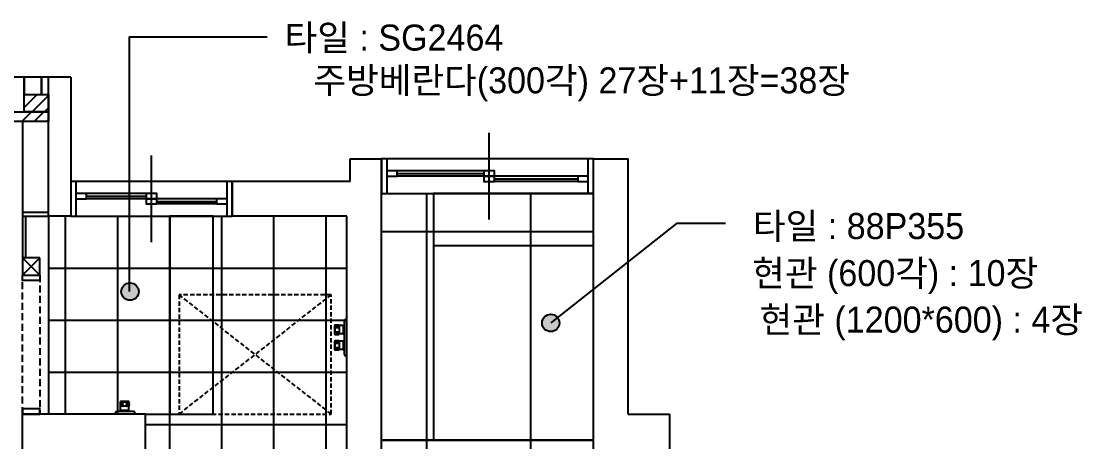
# Model space of a CAD drawing. Header units: inches. Extents: x 4374 to 164780, y 597 to 50243.
# Drawn here: x 13616 to 19725, y 15040 to 17463 of the extents above; entities that cross this region are included whole.
import ezdxf
from ezdxf.enums import TextEntityAlignment as Align

# ---------------------------------------------------------------- set-up
doc = ezdxf.new("R2010")
doc.units = ezdxf.units.IN
doc.header["$LTSCALE"] = 50
doc.header["$MEASUREMENT"] = 0
doc.linetypes.add('DASHED', pattern=[0.75, 0.5, -0.25])
doc.linetypes.add('DH-HID2', pattern=[1.2, 0.8, -0.4])
for name, color, linetype in [('03-TEXT', 3, 'Continuous'), ('03-WAL NEW', 3, 'Continuous'), ('06-FUR', 6, 'Continuous'), ('3.기호.계단선', 30, 'Continuous'), ('CO-DOOR', 8, 'Continuous'), ('fin', 5, 'Continuous'), ('FUR', 8, 'DASHED'), ('Layer 1', 7, 'Continuous'), ('도면층2', 2, 'Continuous'), ('도면층4', 4, 'Continuous'), ('도면층5', 5, 'Continuous')]:
    doc.layers.add(name, color=color, linetype=linetype)
doc.styles.add('코레일둥고', font='Korail_Round_Gothic_Medium.ttf')
pattern_1 = [(0, (16912, 15050.1), (0, 1200), [])]

# ---------------------------------------------------------------- blocks, each defined once
blk = doc.blocks.new('GSTERT')
at = {"layer": '03-WAL NEW', "color": 8, "linetype": 'Continuous'}
for p, q in [((-41716.5, -12647.3), (-41712.5, -12643.3)), ((-41716.5, -12718), (-41641.8, -12643.3)), ((-41671.1, -12743.3), (-41576.5, -12648.7)), ((-41730.1, -12798.3), (-41675.1, -12743.3)), ((-41659.4, -12798.3), (-41604.4, -12743.3)), ((-41600.4, -12743.3), (-41576.5, -12719.4)), ((-41588.7, -12798.3), (-41576.5, -12786.2))]:
    blk.add_line(p, q, dxfattribs=at)
at = {"layer": '03-WAL NEW', "color": 8}
for p, q in [((-41716.5, -12743.3), (-41716.5, -12643.3)), ((-41716.5, -12643.3), (-41576.5, -12643.3)), ((-41576.5, -12643.3), (-41576.5, -12743.3)), ((-43280.5, -12743.3), (-41576.5, -12743.3)), ((-41576.5, -12743.3), (-41716.5, -12743.3)), ((-41576.5, -12743.3), (-41576.5, -12798.3)), ((-41576.5, -12798.3), (-43280.5, -12798.3)), ((-41576.5, -12798.3), (-41726.5, -12798.3)), ((-41726.5, -12798.3), (-41726.5, -13343.3)), ((-41576.5, -13343.3), (-41576.5, -12798.3)), ((-41726.5, -13343.3), (-41576.5, -13343.3)), ((-41576.5, -13343.3), (-41576.5, -13343.3)), ((-41576.5, -13343.3), (-41576.5, -13343.3))]:
    blk.add_line(p, q, dxfattribs=at)
at = {"layer": '06-FUR', "color": 8}
for p, q in [((-39658.5, -14633.3), (-39658.5, -13213.3)), ((-39658.5, -13213.3), (-39358.5, -13213.3)), ((-39358.5, -13213.3), (-39358.5, -14633.3)), ((-39358.5, -13213.3), (-39358.5, -13513.3)), ((-38438.5, -13213.3), (-39358.5, -13213.3)), ((-38438.5, -13513.3), (-38438.5, -13213.3)), ((-40628.5, -13343.3), (-40878.5, -13343.3)), ((-40878.5, -13343.3), (-40878.5, -14483.3)), ((-40628.5, -14483.3), (-40628.5, -13343.3)), ((-39358.5, -13513.3), (-38438.5, -13513.3)), ((-40878.5, -14483.3), (-40628.5, -14483.3)), ((-39358.5, -14633.3), (-39658.5, -14633.3)), ((-39658.5, -14633.3), (-38438.5, -14633.3))]:
    blk.add_line(p, q, dxfattribs=at)
at = {"layer": '3.기호.계단선', "color": 8}
for p, q in [((-41726.5, -13323.3), (-41726.5, -13683.3)), ((-41576.5, -13323.3), (-41726.5, -13323.3)), ((-41706.5, -13583.3), (-41706.5, -13343.3)), ((-41706.5, -13343.3), (-41576.5, -13343.3)), ((-41576.5, -13343.3), (-41576.5, -13323.3)), ((-41626.5, -13583.3), (-41726.5, -13583.3)), ((-41726.5, -13583.3), (-41726.5, -13683.3)), ((-41626.5, -13583.3), (-41726.5, -13683.3)), ((-41726.5, -13583.3), (-41626.5, -13683.3)), ((-41626.5, -13583.3), (-41706.5, -13583.3)), ((-41626.5, -13683.3), (-41626.5, -13583.3)), ((-41626.5, -13683.3), (-41626.5, -13583.3)), ((-41726.5, -13683.3), (-41626.5, -13683.3)), ((-41726.5, -13683.3), (-41626.5, -13683.3))]:
    blk.add_line(p, q, dxfattribs=at)
at = {"layer": 'CO-DOOR', "color": 8, "linetype": 'DH-HID2'}
for p, q in [((-41726.5, -14483.3), (-41726.5, -13683.3)), ((-41726.5, -13683.3), (-41626.5, -13683.3)), ((-41626.5, -13683.3), (-41626.5, -14483.3)), ((-41626.5, -14483.3), (-41726.5, -14483.3))]:
    blk.add_line(p, q, dxfattribs=at)
at = {"layer": 'CO-DOOR', "color": 8}
for p, q in [((-41726.5, -13683.3), (-41626.5, -13683.3)), ((-41726.5, -13713.3), (-41726.5, -13683.3)), ((-41626.5, -13683.3), (-41626.5, -13713.3)), ((-41626.5, -13713.3), (-41726.5, -13713.3)), ((-41626.5, -14453.3), (-41726.5, -14453.3)), ((-41726.5, -14453.3), (-41726.5, -14483.3)), ((-41626.5, -14483.3), (-41626.5, -14453.3)), ((-41726.5, -14483.3), (-41626.5, -14483.3))]:
    blk.add_line(p, q, dxfattribs=at)
at = {"layer": 'fin', "color": 8}
for p, q in [((-39930.4, -13976.3), (-39930.4, -14020.3)), ((-39927.5, -13974.3), (-39928.4, -13974.3)), ((-39927.5, -13974.3), (-39927.5, -14022.3)), ((-39921.5, -13974.3), (-39921.5, -13989.3)), ((-39915.5, -13974.3), (-39915.5, -13989.3)), ((-39909.5, -13974.3), (-39909.5, -13989.3)), ((-39903.5, -13974.3), (-39903.5, -14022.3)), ((-39881.5, -13974.3), (-39903.5, -13974.3)), ((-39879.5, -13976.3), (-39879.5, -14020.3)), ((-39873.5, -13981.3), (-39879.5, -13981.3)), ((-39873.5, -13948.3), (-39873.5, -14138.3)), ((-39858.5, -13938.3), (-39863.5, -13938.3)), ((-39927.5, -14022.3), (-39928.4, -14022.3)), ((-39921.5, -14007.3), (-39921.5, -14022.3)), ((-39915.5, -14007.3), (-39915.5, -14022.3)), ((-39909.5, -14007.3), (-39909.5, -14022.3)), ((-39881.5, -14022.3), (-39903.5, -14022.3)), ((-39873.5, -14015.3), (-39879.5, -14015.3)), ((-39930.4, -14066.3), (-39930.4, -14110.3)), ((-39927.5, -14064.3), (-39928.4, -14064.3)), ((-39927.5, -14064.3), (-39927.5, -14112.3)), ((-39921.5, -14064.3), (-39921.5, -14079.3)), ((-39921.5, -14097.3), (-39921.5, -14112.3)), ((-39915.5, -14064.3), (-39915.5, -14079.3)), ((-39915.5, -14097.3), (-39915.5, -14112.3)), ((-39909.5, -14064.3), (-39909.5, -14079.3)), ((-39909.5, -14097.3), (-39909.5, -14112.3)), ((-39881.5, -14064.3), (-39903.5, -14064.3)), ((-39903.5, -14064.3), (-39903.5, -14112.3)), ((-39879.5, -14066.3), (-39879.5, -14110.3)), ((-39873.5, -14071.3), (-39879.5, -14071.3)), ((-39873.5, -14105.3), (-39879.5, -14105.3)), ((-39927.5, -14112.3), (-39928.4, -14112.3)), ((-39881.5, -14112.3), (-39903.5, -14112.3)), ((-39858.5, -14148.3), (-39863.5, -14148.3)), ((-41161.7, -14414.3), (-41161.7, -14413.4)), ((-41113.7, -14414.3), (-41161.7, -14414.3)), ((-41115.7, -14411.4), (-41159.7, -14411.4)), ((-41113.7, -14414.3), (-41113.7, -14413.4)), ((-41087.7, -14468.3), (-41182.1, -14468.3)), ((-41146.7, -14420.3), (-41161.7, -14420.3)), ((-41146.7, -14426.3), (-41161.7, -14426.3)), ((-41146.7, -14432.3), (-41161.7, -14432.3)), ((-41113.7, -14438.3), (-41161.7, -14438.3)), ((-41161.7, -14460.3), (-41161.7, -14438.3)), ((-41115.7, -14462.3), (-41159.7, -14462.3)), ((-41154.7, -14468.3), (-41154.7, -14462.3)), ((-41113.7, -14420.3), (-41128.7, -14420.3)), ((-41113.7, -14426.3), (-41128.7, -14426.3)), ((-41113.7, -14432.3), (-41128.7, -14432.3)), ((-41120.7, -14468.3), (-41120.7, -14462.3)), ((-41113.7, -14460.3), (-41113.7, -14438.3)), ((-41192.1, -14483.3), (-41192.1, -14478.3)), ((-41077.7, -14483.3), (-41077.7, -14478.3))]:
    blk.add_line(p, q, dxfattribs=at)
for centre, radius, start, end in [((-39928.4, -13976.3), 2, 90, 180), ((-39924.5, -13974.3), 3, 0, 180), ((-39924.5, -13989.3), 3, 0, 180), ((-39918.5, -13974.3), 3, 0, 180), ((-39918.5, -13989.3), 3, 0, 180), ((-39912.5, -13974.3), 3, 0, 180), ((-39912.5, -13989.3), 3, 0, 180), ((-39906.5, -13974.3), 3, 0, 180), ((-39906.5, -13989.3), 3, 0, 180), ((-39881.5, -13976.3), 2, 0, 90), ((-39863.5, -13948.3), 10, 90, 180), ((-39928.4, -14020.3), 2, 180, 270), ((-39924.5, -14007.3), 3, 180, 0), ((-39924.5, -14022.3), 3, 180, 0), ((-39918.5, -14007.3), 3, 180, 0), ((-39918.5, -14022.3), 3, 180, 0), ((-39912.5, -14007.3), 3, 180, 0), ((-39912.5, -14022.3), 3, 180, 0), ((-39906.5, -14007.3), 3, 180, 0), ((-39906.5, -14022.3), 3, 180, 0), ((-39881.5, -14020.3), 2, 270, 0), ((-39928.4, -14066.3), 2, 90, 180), ((-39928.4, -14110.3), 2, 180, 270), ((-39924.5, -14064.3), 3, 0, 180), ((-39924.5, -14079.3), 3, 0, 180), ((-39924.5, -14097.3), 3, 180, 0), ((-39918.5, -14064.3), 3, 0, 180), ((-39918.5, -14079.3), 3, 0, 180), ((-39918.5, -14097.3), 3, 180, 0), ((-39912.5, -14064.3), 3, 0, 180), ((-39912.5, -14079.3), 3, 0, 180), ((-39912.5, -14097.3), 3, 180, 0), ((-39906.5, -14064.3), 3, 0, 180), ((-39906.5, -14079.3), 3, 0, 180), ((-39906.5, -14097.3), 3, 180, 0), ((-39881.5, -14066.3), 2, 0, 90), ((-39881.5, -14110.3), 2, 270, 0), ((-39924.5, -14112.3), 3, 180, 0), ((-39918.5, -14112.3), 3, 180, 0), ((-39912.5, -14112.3), 3, 180, 0), ((-39906.5, -14112.3), 3, 180, 0), ((-39863.5, -14138.3), 10, 180, 270), ((-41161.7, -14417.3), 3, 90, 270), ((-41159.7, -14413.4), 2, 90, 180), ((-41146.7, -14417.3), 3, 90, 270), ((-41128.7, -14417.3), 3, 270, 90), ((-41115.7, -14413.4), 2, 0, 90), ((-41113.7, -14417.3), 3, 270, 90), ((-41182.1, -14478.3), 10, 90, 180), ((-41161.7, -14423.3), 3, 90, 270), ((-41161.7, -14429.3), 3, 90, 270), ((-41161.7, -14435.3), 3, 90, 270), ((-41159.7, -14460.3), 2, 180, 270), ((-41146.7, -14423.3), 3, 90, 270), ((-41146.7, -14429.3), 3, 90, 270), ((-41146.7, -14435.3), 3, 90, 270), ((-41128.7, -14423.3), 3, 270, 90), ((-41128.7, -14429.3), 3, 270, 90), ((-41128.7, -14435.3), 3, 270, 90), ((-41115.7, -14460.3), 2, 270, 0), ((-41113.7, -14423.3), 3, 270, 90), ((-41113.7, -14429.3), 3, 270, 90), ((-41113.7, -14435.3), 3, 270, 90), ((-41087.7, -14478.3), 10, 0, 90)]:
    blk.add_arc(centre, radius, start, end, dxfattribs=at)
at = {"layer": 'FUR', "color": 8}
for p, q in [((-39948.5, -13797.3), (-40823.5, -13797.3)), ((-40823.5, -13797.3), (-40823.5, -14483.3)), ((-39948.5, -14483.3), (-40823.5, -13797.3)), ((-40823.5, -14483.3), (-39948.5, -13797.3)), ((-39948.5, -14483.3), (-39948.5, -13797.3)), ((-40823.5, -14483.3), (-39948.5, -14483.3))]:
    blk.add_line(p, q, dxfattribs=at)
at = {"layer": 'Layer 1', "color": 8}
for p, q in [((-41576.5, -13343.3), (-41576.5, -14483.3)), ((-40628.5, -14483.3), (-40628.5, -13343.3)), ((-41018.5, -14483.3), (-40628.5, -14483.3))]:
    blk.add_line(p, q, dxfattribs=at)
at = {"layer": '도면층2', "color": 8}
for p, q in [((-41448.5, -12543.3), (-41576.5, -12543.3)), ((-41576.5, -13343.3), (-41576.5, -12543.3)), ((-41448.5, -12543.3), (-41448.5, -13343.3)), ((-39838.5, -13013.3), (-39838.5, -13013.3)), ((-39838.5, -13013.3), (-39658.5, -13013.3)), ((-39838.5, -13143.3), (-39838.5, -13013.3)), ((-39658.5, -17603.3), (-39658.5, -13013.3)), ((-38438.5, -14683.3), (-38438.5, -13013.3)), ((-38438.5, -13013.3), (-38238.5, -13013.3)), ((-38238.5, -14483.3), (-38238.5, -13013.3)), ((-39838.5, -13143.3), (-40518.5, -13143.3)), ((-40518.5, -13143.3), (-40518.5, -13343.3)), ((-41448.5, -13343.3), (-41576.5, -13343.3)), ((-39858.5, -13343.3), (-40518.5, -13343.3)), ((-39858.5, -14743.3), (-39858.5, -13343.3)), ((-41018.5, -14483.3), (-41726.5, -14483.3)), ((-41726.5, -15033.3), (-41726.5, -14483.3)), ((-41018.5, -14743.3), (-41018.5, -14483.3)), ((-38238.5, -14483.3), (-37998.5, -14483.3)), ((-37998.5, -14683.3), (-37998.5, -14483.3))]:
    blk.add_line(p, q, dxfattribs=at)
at = {"layer": '도면층4', "color": 8}
for p, q in [((-41716.5, -12543.3), (-42918.5, -12543.3)), ((-41716.5, -12743.3), (-41716.5, -12543.3)), ((-42918.5, -12743.3), (-41716.5, -12743.3)), ((-39038.5, -13363.3), (-39038.5, -12863.3)), ((-40983.5, -13493.3), (-40983.5, -12993.3)), ((-38438.5, -13013.3), (-39658.5, -13013.3)), ((-39658.5, -13013.3), (-39658.5, -13213.3)), ((-39628.5, -13013.3), (-39628.5, -13213.3)), ((-38468.5, -13213.3), (-38468.5, -13013.3)), ((-38438.5, -13213.3), (-38438.5, -13013.3)), ((-39568.5, -13098.3), (-39068.5, -13098.3)), ((-39008.5, -13128.3), (-38528.5, -13128.3)), ((-40518.5, -13143.3), (-41448.5, -13143.3)), ((-41448.5, -13143.3), (-41448.5, -13343.3)), ((-41418.5, -13143.3), (-41418.5, -13343.3)), ((-40548.5, -13343.3), (-40548.5, -13143.3)), ((-40518.5, -13343.3), (-40518.5, -13143.3)), ((-41358.5, -13228.3), (-41013.5, -13228.3)), ((-39658.5, -13213.3), (-38438.5, -13213.3)), ((-40953.5, -13258.3), (-40608.5, -13258.3)), ((-41448.5, -13343.3), (-40518.5, -13343.3))]:
    blk.add_line(p, q, dxfattribs=at)
for points in [[(-41716.5, -12643.3), (-41616.5, -12643.3), (-41616.5, -12543.3), (-41716.5, -12543.3)], [(-41616.5, -12643.3), (-41576.5, -12643.3), (-41576.5, -12543.3), (-41616.5, -12543.3)], [(-39628.5, -13083.3), (-39628.5, -13113.3), (-39568.5, -13113.3), (-39568.5, -13083.3)], [(-39068.5, -13083.3), (-39068.5, -13113.3), (-39008.5, -13113.3), (-39008.5, -13083.3)], [(-39068.5, -13113.3), (-39068.5, -13143.3), (-39008.5, -13143.3), (-39008.5, -13113.3)], [(-38528.5, -13113.3), (-38528.5, -13143.3), (-38468.5, -13143.3), (-38468.5, -13113.3)], [(-41418.5, -13213.3), (-41418.5, -13243.3), (-41358.5, -13243.3), (-41358.5, -13213.3)], [(-41013.5, -13213.3), (-41013.5, -13243.3), (-40953.5, -13243.3), (-40953.5, -13213.3)], [(-41013.5, -13243.3), (-41013.5, -13273.3), (-40953.5, -13273.3), (-40953.5, -13243.3)], [(-40608.5, -13243.3), (-40608.5, -13273.3), (-40548.5, -13273.3), (-40548.5, -13243.3)]]:
    blk.add_lwpolyline(points, close=True, dxfattribs=at)
at = {"layer": '도면층5', "color": 8}
for p, q in [((-39068.5, -13083.3), (-39568.5, -13083.3)), ((-39068.5, -13113.3), (-39568.5, -13113.3)), ((-38528.5, -13113.3), (-39008.5, -13113.3)), ((-38528.5, -13143.3), (-39008.5, -13143.3)), ((-41013.5, -13213.3), (-41358.5, -13213.3)), ((-41013.5, -13243.3), (-41358.5, -13243.3)), ((-40608.5, -13243.3), (-40953.5, -13243.3)), ((-40608.5, -13273.3), (-40953.5, -13273.3))]:
    blk.add_line(p, q, dxfattribs=at)

msp = doc.modelspace()

# ---------------------------------------------------------------- hatches: boundary and pattern name
at = {"layer": '03-WAL NEW'}
h = msp.add_hatch(dxfattribs=at)
h.set_pattern_fill('_USER', color=8, scale=600, angle=90, pattern_type=0)
h.set_pattern_definition([(90, (17151.95, 15000.06), (-600, 4e-14), [])])
h.paths.add_polyline_path([(16911.9, 16470.1), (15691.9, 16470.1), (15691.9, 15050.1), (16911.9, 15050.1)])
h.paths.add_polyline_path([(17151.9, 15000.1), (16911.9, 15000.1), (16911.9, 15050.1), (15691.9, 15050.1), (15691.9, 13270.1), (17151.9, 13270.1), (17151.9, 14000.1)])
h.paths.add_polyline_path([(17151.9, 13270.1), (15691.9, 13270.1), (15691.9, 12870.1), (17151.9, 12870.1)])
h = msp.add_hatch(dxfattribs=at)
h.set_pattern_fill('_USER', color=8, scale=1200, pattern_type=0)
h.set_pattern_definition(pattern_1)
h.paths.add_polyline_path([(16911.9, 16470.1), (15691.9, 16470.1), (15691.9, 15050.1), (16911.9, 15050.1)])
h = msp.add_hatch(dxfattribs=at)
h.set_pattern_fill('_USER', color=8, scale=300, double=1, pattern_type=0)
h.set_pattern_definition([(0, (14471.95, 16340.06), (0, 300), []), (90, (14471.95, 16340.06), (-300, 2e-14), [])])
h.paths.add_polyline_path([(14471.9, 16340.1), (13773.9, 16340.1), (13773.9, 15200.1), (14331.9, 15200.1), (14471.9, 15200.1)])
h.paths.add_polyline_path([(15491.9, 16340.1), (14471.9, 16340.1), (14471.9, 15200.1), (14331.9, 15200.1), (14331.9, 14940.1), (15491.9, 14940.1)])
h = msp.add_hatch(dxfattribs=at)
h.set_pattern_fill('_USER', color=8, scale=1200, pattern_type=0)
h.set_pattern_definition(pattern_1)
h.paths.add_polyline_path([(17151.9, 15000.1), (16911.9, 15000.1), (16911.9, 15050.1), (15691.9, 15050.1), (15691.9, 13270.1), (17151.9, 13270.1), (17151.9, 14000.1)])
at = {"layer": '3.기호.계단선'}
h = msp.add_hatch(color=256, dxfattribs=at)
h.dxf.hatch_style = 1
edge = h.paths.add_edge_path()
edge.add_arc((14243.1, 15905.2), 50, 0, 360)
h = msp.add_hatch(color=256, dxfattribs=at)
h.dxf.hatch_style = 1
edge = h.paths.add_edge_path()
edge.add_arc((16666.8, 15724.5), 50, 0, 360)

# ---------------------------------------------------------------- linework, layer by layer
at = {"layer": '03-TEXT', "color": 140, "const_width": 10}
for points in [[(13723.9, 16000.1), (13623.9, 16000.1), (13623.9, 15970.1), (13723.9, 15970.1)], [(13624.9, 15200.1), (13723.9, 15200.1), (13723.9, 15230.1), (13624.9, 15230.1)]]:
    msp.add_lwpolyline(points, close=True, dxfattribs=at)
at = {"layer": '3.기호.계단선'}
for points in [[(15032.3, 17371.6), (14238.1, 17371.6), (14238.1, 15905.2)], [(17672.8, 16298.5), (17391.3, 16298.5), (16666.8, 15724.5)]]:
    msp.add_lwpolyline(points, dxfattribs=at)
for centre in [(14243.1, 15905.2), (16666.8, 15724.5)]:
    msp.add_circle(centre, 50, dxfattribs=at)

# ---------------------------------------------------------------- block references
at = {"layer": '06-FUR'}
msp.add_blockref('GSTERT', (55350.4, 29683.4), dxfattribs=at)

# ---------------------------------------------------------------- texts
at = {"layer": '3.기호.계단선', "style": '코레일둥고'}
for s, p in [('타일 : SG2464', (16393.6, 17293.7)), ('주방베란다(300각) 27장+11장=38장', (18390, 17047.3)), ('타일 : 88P355', (19047.8, 16207.8)), ('현관 (600각) : 10장', (19474.2, 15936.8)), ('현관 (1200*600) : 4장', (19732.4, 15668.8))]:
    msp.add_text(s, height=150, dxfattribs=at).set_placement(p, align=Align.RIGHT)

doc.saveas('drawing.dxf')
